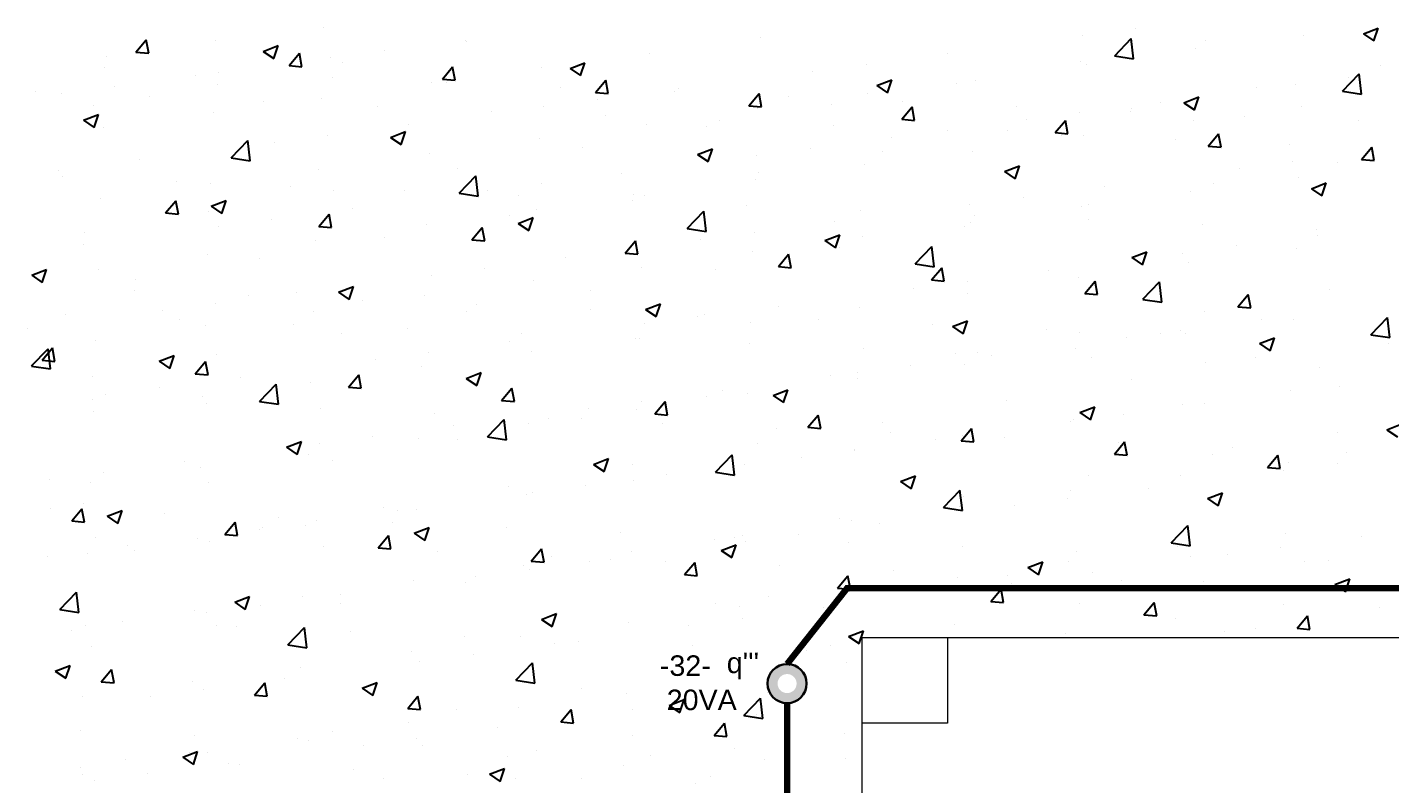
# Model space of a CAD drawing. Header units: millimetres. Extents: x 6597 to 20911, y -10306 to -132.
# Drawn here: x 9972 to 10610, y -5651 to -5297 of the extents above; entities that cross this region are included whole.
import ezdxf

# ---------------------------------------------------------------- set-up
doc = ezdxf.new("R2010")
doc.units = ezdxf.units.MM
doc.header["$LTSCALE"] = 25
doc.header["$MEASUREMENT"] = 0
doc.linetypes.add('DASHDOT2', pattern=[12.7, 6.35, -3.175, 0, -3.175])
doc.linetypes.add('Dashed', pattern=[0.75, 0.5, -0.25])
doc.layers.add('CIRCUITOS', color=7, linetype='Continuous')
doc.layers.add('MAAI - VEGETAÇÃO', color=106, linetype='Continuous')
for name, color, linetype, lineweight in [('EL-Condutos', 5, 'Continuous', 30), ('MAAI - ALVENARIA', 7, 'Continuous', 0), ('P-SIMBOL', 1, 'Continuous', 30)]:
    doc.layers.add(name, color=color, linetype=linetype, lineweight=lineweight)
doc.styles.add('Arial', font='arial.ttf')

msp = doc.modelspace()

# ---------------------------------------------------------------- hatches: boundary and pattern name
at = {"layer": 'P-SIMBOL'}
h = msp.add_hatch(color=256, dxfattribs=at)
h.dxf.hatch_style = 1
h.paths.add_polyline_path([(10318.53, -5603.91, 1), (10336.82, -5603.91, 1)])
h.paths.add_polyline_path([(10332.14, -5603.91, -1), (10323.22, -5603.91, -1)], flags=16)

# ---------------------------------------------------------------- linework, layer by layer
at = {"layer": 'CIRCUITOS', "linetype": 'DASHDOT2'}
msp.add_line((10313.84, -5589.34), (10313.84, -5589.34), dxfattribs=at)
at = {"layer": 'EL-Condutos', "linetype": 'Dashed', "const_width": 3}
for points in [[(10396.46, -5559.29), (11115.07, -5559.29), (11126.24, -5530)], [(10396.46, -5559.29), (10355.77, -5559.29), (10327.68, -5594.76)], [(10327.68, -5613.05), (10327.68, -5903.03)]]:
    msp.add_lwpolyline(points, dxfattribs=at)
at = {"layer": 'MAAI - ALVENARIA'}
for p, q in [((10362.86, -5936.66), (10362.86, -5582.38)), ((10362.86, -5582.38), (11149.36, -5582.38)), ((10362.86, -5582.38), (10402.86, -5582.38)), ((10362.86, -5622.38), (10362.86, -5582.38)), ((10402.86, -5582.38), (10402.86, -5622.38)), ((10402.86, -5622.38), (10362.86, -5622.38))]:
    msp.add_line(p, q, dxfattribs=at)
at = {"layer": 'MAAI - VEGETAÇÃO', "linetype": 'Continuous', "transparency": 33554559}
for p, q in [((10110.68, -5296.78), (10110.68, -5296.78)), ((10490.89, -5297.4), (10490.89, -5297.4)), ((10597.49, -5299.81), (10604.49, -5297.12)), ((10602.46, -5303.16), (10604.49, -5297.12)), ((10022.8, -5308.44), (10027.62, -5302.7)), ((10028.78, -5308.97), (10027.62, -5302.7)), ((10060.16, -5303.18), (10060.16, -5303.18)), ((10176.89, -5302.76), (10176.89, -5302.76)), ((10177.65, -5303.34), (10177.65, -5303.34)), ((10315.19, -5301.63), (10315.19, -5301.63)), ((10465.86, -5300.7), (10465.86, -5300.7)), ((10481.06, -5310.13), (10488.85, -5302.01)), ((10489.95, -5311.51), (10488.84, -5302.02)), ((10523.43, -5302.94), (10523.43, -5302.94)), ((10569.62, -5300.54), (10569.62, -5300.54)), ((10597.49, -5299.81), (10602.46, -5303.16)), ((10008.82, -5310.22), (10008.82, -5310.22)), ((10022.8, -5308.44), (10028.78, -5308.97)), ((10082.33, -5308.04), (10089.33, -5305.35)), ((10082.33, -5308.04), (10087.3, -5311.39)), ((10087.3, -5311.39), (10089.33, -5305.35)), ((10094.53, -5314.72), (10099.35, -5308.97)), ((10100.51, -5315.24), (10099.35, -5308.97)), ((10113.98, -5311.04), (10113.98, -5311.04)), ((10139.01, -5307.75), (10139.01, -5307.75)), ((10263.25, -5309.13), (10263.25, -5309.13)), ((10402.71, -5309.01), (10402.71, -5309.01)), ((10481.05, -5310.13), (10489.95, -5311.51)), ((10519.11, -5306.94), (10519.11, -5306.94)), ((10008.15, -5315.78), (10008.15, -5315.78)), ((10094.53, -5314.72), (10100.51, -5315.24)), ((10119.33, -5313.35), (10119.33, -5313.35)), ((10166.26, -5320.99), (10171.08, -5315.25)), ((10172.23, -5321.52), (10171.08, -5315.25)), ((10212.74, -5315.53), (10212.74, -5315.53)), ((10226.04, -5316.04), (10233.04, -5313.36)), ((10226.04, -5316.04), (10231.02, -5319.4)), ((10231.02, -5319.4), (10233.04, -5313.36)), ((10339.8, -5317.29), (10339.8, -5317.29)), ((10364.83, -5314), (10364.83, -5314)), ((10465.11, -5312.96), (10465.11, -5312.96)), ((10467.77, -5313.98), (10467.77, -5313.98)), ((10605.71, -5314.89), (10605.71, -5314.89)), ((10012.95, -5324.34), (10012.95, -5324.34)), ((10050.83, -5319.36), (10050.83, -5319.36)), ((10061.01, -5323.36), (10061.01, -5323.36)), ((10061.53, -5318.04), (10061.53, -5318.04)), ((10114.91, -5320.29), (10114.91, -5320.29)), ((10161.4, -5322.57), (10161.4, -5322.57)), ((10166.26, -5320.99), (10172.23, -5321.52)), ((10168.29, -5322.55), (10168.29, -5322.55)), ((10237.98, -5327.27), (10242.8, -5321.52)), ((10243.96, -5327.79), (10242.8, -5321.52)), ((10369.75, -5324.05), (10376.76, -5321.37)), ((10369.75, -5324.05), (10374.73, -5327.41)), ((10374.73, -5327.41), (10376.76, -5321.37)), ((10406.8, -5322.97), (10406.8, -5322.97)), ((10415.83, -5321.48), (10415.83, -5321.48)), ((10565.62, -5323.54), (10565.62, -5323.54)), ((10587.78, -5326.68), (10595.57, -5318.56)), ((10590.65, -5320.24), (10590.65, -5320.24)), ((10596.67, -5328.06), (10595.57, -5318.57)), ((9975.85, -5326.96), (9975.85, -5326.96)), ((9987.92, -5327.64), (9987.92, -5327.64)), ((10029.23, -5329.22), (10029.23, -5329.22)), ((10109.46, -5330.07), (10109.46, -5330.07)), ((10221.68, -5324.81), (10221.68, -5324.81)), ((10237.98, -5327.27), (10243.96, -5327.79)), ((10238.77, -5330.59), (10238.77, -5330.59)), ((10275.06, -5327.06), (10275.06, -5327.06)), ((10276.64, -5325.61), (10276.64, -5325.61)), ((10309.71, -5333.54), (10314.53, -5327.8)), ((10315.68, -5334.07), (10314.53, -5327.8)), ((10328.44, -5329.32), (10328.44, -5329.32)), ((10365.32, -5327.88), (10365.32, -5327.88)), ((10513.47, -5332.06), (10520.47, -5329.37)), ((10518.44, -5335.42), (10520.47, -5329.37)), ((10547.39, -5324.9), (10547.39, -5324.9)), ((10587.78, -5326.69), (10596.67, -5328.06)), ((10002.69, -5333.37), (10002.69, -5333.37)), ((10058.95, -5336.47), (10058.95, -5336.47)), ((10082.61, -5331.47), (10082.61, -5331.47)), ((10136, -5333.73), (10136, -5333.73)), ((10189.38, -5335.98), (10189.38, -5335.98)), ((10213.74, -5333.89), (10213.74, -5333.89)), ((10309.71, -5333.54), (10315.68, -5334.07)), ((10313.97, -5334.92), (10313.97, -5334.92)), ((10348.48, -5332.98), (10348.48, -5332.98)), ((10381.43, -5339.82), (10386.25, -5334.07)), ((10381.82, -5331.57), (10381.82, -5331.57)), ((10387.41, -5340.34), (10386.25, -5334.07)), ((10435.2, -5333.83), (10435.2, -5333.83)), ((10464.59, -5336.84), (10464.59, -5336.84)), ((10488.59, -5336.08), (10488.59, -5336.08)), ((10489.08, -5334.91), (10489.08, -5334.91)), ((10502.46, -5331.85), (10502.46, -5331.85)), ((10513.47, -5332.06), (10518.44, -5335.42)), ((10568.41, -5333.83), (10568.41, -5333.83)), ((9998.31, -5340.29), (10005.31, -5337.6)), ((9998.31, -5340.29), (10003.28, -5343.64)), ((10003.28, -5343.64), (10005.31, -5337.6)), ((10007.6, -5343.51), (10007.6, -5343.51)), ((10150.58, -5342.2), (10150.58, -5342.2)), ((10242.76, -5338.24), (10242.76, -5338.24)), ((10262.04, -5342.42), (10262.04, -5342.42)), ((10290.16, -5342.99), (10290.16, -5342.99)), ((10296.14, -5340.49), (10296.14, -5340.49)), ((10349.52, -5342.75), (10349.52, -5342.75)), ((10381.43, -5339.82), (10387.41, -5340.34)), ((10439.55, -5340.14), (10439.55, -5340.14)), ((10453.16, -5346.09), (10457.98, -5340.35)), ((10459.14, -5346.62), (10457.98, -5340.35)), ((10517.9, -5340.23), (10517.9, -5340.23)), ((10541.97, -5338.34), (10541.97, -5338.34)), ((10595.35, -5340.59), (10595.35, -5340.59)), ((10067.42, -5357.88), (10075.21, -5349.76)), ((10076.31, -5359.27), (10075.2, -5349.77)), ((10112.71, -5347.19), (10112.71, -5347.19)), ((10142.02, -5348.3), (10149.02, -5345.61)), ((10142.02, -5348.3), (10146.99, -5351.65)), ((10146.99, -5351.65), (10149.02, -5345.61)), ((10211.53, -5348.82), (10211.53, -5348.82)), ((10376.4, -5348.45), (10376.4, -5348.45)), ((10402.91, -5345), (10402.91, -5345)), ((10430.76, -5344.92), (10430.76, -5344.92)), ((10453.16, -5346.09), (10459.14, -5346.62)), ((10456.29, -5347.26), (10456.29, -5347.26)), ((10466.55, -5347.27), (10466.55, -5347.27)), ((10509.67, -5349.52), (10509.67, -5349.52)), ((10524.89, -5352.37), (10529.71, -5346.62)), ((10530.86, -5352.89), (10529.71, -5346.62)), ((10087.67, -5350.48), (10087.67, -5350.48)), ((10160.18, -5355.86), (10160.18, -5355.86)), ((10231.84, -5353), (10231.84, -5353)), ((10285.73, -5356.31), (10292.73, -5353.62)), ((10290.71, -5359.66), (10292.73, -5353.62)), ((10338.53, -5353.44), (10338.53, -5353.44)), ((10372.44, -5354.93), (10372.44, -5354.93)), ((10414.61, -5354.77), (10414.61, -5354.77)), ((10524.89, -5352.37), (10530.86, -5352.89)), ((10563.05, -5351.77), (10563.05, -5351.77)), ((10596.61, -5358.64), (10601.43, -5352.9)), ((10602.59, -5359.17), (10601.43, -5352.9)), ((10602.22, -5354.7), (10602.22, -5354.7)), ((10024.52, -5358.8), (10024.52, -5358.8)), ((10067.41, -5357.89), (10076.31, -5359.27)), ((10285.73, -5356.31), (10290.71, -5359.66)), ((10313.49, -5356.73), (10313.49, -5356.73)), ((10364.1, -5361.17), (10364.1, -5361.17)), ((10429.45, -5364.32), (10436.45, -5361.63)), ((10434.42, -5367.67), (10436.45, -5361.63)), ((10564.34, -5359.69), (10564.34, -5359.69)), ((10585.59, -5359.9), (10585.59, -5359.9)), ((10596.61, -5358.64), (10602.59, -5359.17)), ((9986.65, -5363.79), (9986.65, -5363.79)), ((9988.25, -5366.61), (9988.25, -5366.61)), ((10041.63, -5368.87), (10041.63, -5368.87)), ((10108.24, -5363.36), (10108.24, -5363.36)), ((10173.52, -5363.01), (10173.52, -5363.01)), ((10174.15, -5374.43), (10181.93, -5366.32)), ((10183.03, -5375.82), (10181.93, -5366.32)), ((10250.34, -5365.05), (10250.34, -5365.05)), ((10312.76, -5368.21), (10312.76, -5368.21)), ((10314.12, -5364.94), (10314.12, -5364.94)), ((10429.45, -5364.32), (10434.42, -5367.67)), ((10539.31, -5362.98), (10539.31, -5362.98)), ((10567.19, -5367.12), (10567.19, -5367.12)), ((10057.73, -5369.76), (10057.73, -5369.76)), ((10095.02, -5371.13), (10095.02, -5371.13)), ((10115.2, -5373.02), (10115.2, -5373.02)), ((10148.4, -5373.38), (10148.4, -5373.38)), ((10174.14, -5374.44), (10183.03, -5375.82)), ((10187.43, -5373.33), (10187.43, -5373.33)), ((10212.46, -5370.03), (10212.46, -5370.03)), ((10255.8, -5374.95), (10255.8, -5374.95)), ((10476.15, -5371.3), (10476.15, -5371.3)), ((10516.68, -5373.52), (10516.68, -5373.52)), ((10527.27, -5369.91), (10527.27, -5369.91)), ((10573.16, -5372.32), (10580.16, -5369.64)), ((10573.16, -5372.32), (10578.13, -5375.68)), ((10578.13, -5375.68), (10580.16, -5369.64)), ((10006.39, -5376.8), (10006.39, -5376.8)), ((10036.68, -5383.66), (10041.5, -5377.92)), ((10042.66, -5384.18), (10041.5, -5377.92)), ((10058, -5380.55), (10065, -5377.86)), ((10058, -5380.55), (10062.97, -5383.91)), ((10062.97, -5383.91), (10065, -5377.86)), ((10124.27, -5381.64), (10124.27, -5381.64)), ((10201.78, -5375.64), (10201.78, -5375.64)), ((10255.16, -5377.89), (10255.16, -5377.89)), ((10260.82, -5375.71), (10260.82, -5375.71)), ((10308.54, -5380.15), (10308.54, -5380.15)), ((10413.25, -5379.58), (10413.25, -5379.58)), ((10438.28, -5376.28), (10438.28, -5376.28)), ((10465.34, -5380.56), (10465.34, -5380.56)), ((10468.95, -5379.92), (10468.95, -5379.92)), ((10036.68, -5383.66), (10042.66, -5384.18)), ((10056.88, -5383.03), (10056.88, -5383.03)), ((10086.4, -5386.63), (10086.4, -5386.63)), ((10108.4, -5389.94), (10113.23, -5384.19)), ((10114.38, -5390.46), (10113.23, -5384.19)), ((10197.48, -5384.96), (10197.48, -5384.96)), ((10201.71, -5388.56), (10208.71, -5385.87)), ((10206.68, -5391.92), (10208.71, -5385.87)), ((10210.31, -5382.11), (10210.31, -5382.11)), ((10280.87, -5390.99), (10288.66, -5382.87)), ((10289.76, -5392.37), (10288.65, -5382.88)), ((10350.09, -5387.89), (10350.09, -5387.89)), ((10361.93, -5382.4), (10361.93, -5382.4)), ((10413.4, -5388.06), (10413.4, -5388.06)), ((10415.31, -5384.66), (10415.31, -5384.66)), ((10468.69, -5386.91), (10468.69, -5386.91)), ((9998.57, -5393.04), (9998.57, -5393.04)), ((10061.37, -5389.93), (10061.37, -5389.93)), ((10108.4, -5389.94), (10114.38, -5390.46)), ((10158.97, -5389.15), (10158.97, -5389.15)), ((10180.13, -5396.21), (10184.95, -5390.47)), ((10186.11, -5396.74), (10184.95, -5390.47)), ((10201.71, -5388.56), (10206.68, -5391.92)), ((10280.86, -5390.99), (10289.76, -5392.37)), ((10312.22, -5392.88), (10312.22, -5392.88)), ((10345.42, -5396.57), (10352.42, -5393.88)), ((10350.4, -5399.92), (10352.42, -5393.88)), ((10362.89, -5394.46), (10362.89, -5394.46)), ((10410.63, -5389.93), (10410.63, -5389.93)), ((10522.07, -5389.17), (10522.07, -5389.17)), ((10575.46, -5391.43), (10575.46, -5391.43)), ((10575.91, -5394.14), (10575.91, -5394.14)), ((9998.21, -5398.24), (9998.21, -5398.24)), ((10107.03, -5396.65), (10107.03, -5396.65)), ((10139.16, -5394.97), (10139.16, -5394.97)), ((10180.13, -5396.21), (10186.11, -5396.73)), ((10251.86, -5402.49), (10256.68, -5396.74)), ((10257.83, -5403.01), (10256.68, -5396.74)), ((10287.18, -5396.17), (10287.18, -5396.17)), ((10345.42, -5396.57), (10350.4, -5399.92)), ((10352.31, -5399.94), (10352.31, -5399.94)), ((10387.59, -5407.54), (10395.38, -5399.42)), ((10396.48, -5408.92), (10395.38, -5399.43)), ((10538.04, -5399.13), (10538.04, -5399.13)), ((10565.97, -5400.4), (10565.97, -5400.4)), ((10056.52, -5403.05), (10056.52, -5403.05)), ((10080.85, -5404.99), (10080.85, -5404.99)), ((10224.03, -5404.49), (10224.03, -5404.49)), ((10251.86, -5402.49), (10257.83, -5403.01)), ((10311.54, -5401.5), (10311.54, -5401.5)), ((10323.58, -5408.76), (10328.4, -5403.02)), ((10329.56, -5409.29), (10328.4, -5403.02)), ((10489.14, -5404.58), (10496.14, -5401.89)), ((10489.14, -5404.58), (10494.11, -5407.93)), ((10494.11, -5407.93), (10496.14, -5401.89)), ((10513, -5402.42), (10513, -5402.42)), ((10515.46, -5406.81), (10515.46, -5406.81)), ((9973.97, -5412.8), (9980.98, -5410.12)), ((9973.97, -5412.8), (9978.95, -5416.16)), ((9978.95, -5416.16), (9980.98, -5410.12)), ((10005.17, -5410.09), (10005.17, -5410.09)), ((10161.12, -5412.77), (10161.12, -5412.77)), ((10186.16, -5409.47), (10186.16, -5409.47)), ((10259.6, -5409), (10259.6, -5409)), ((10293.99, -5409.95), (10293.99, -5409.95)), ((10323.58, -5408.76), (10329.56, -5409.29)), ((10387.59, -5407.54), (10396.48, -5408.92)), ((10395.31, -5415.04), (10400.13, -5409.29)), ((10401.29, -5415.56), (10400.13, -5409.29)), ((10449.85, -5410.74), (10449.85, -5410.74)), ((10022.16, -5419.97), (10022.16, -5419.97)), ((10022.53, -5415), (10022.53, -5415)), ((10117.69, -5420.81), (10124.69, -5418.13)), ((10122.66, -5424.17), (10124.69, -5418.13)), ((10209.09, -5415.4), (10209.09, -5415.4)), ((10235.67, -5419.96), (10235.67, -5419.96)), ((10386.94, -5419.02), (10386.94, -5419.02)), ((10395.31, -5415.04), (10401.29, -5415.56)), ((10411.97, -5415.72), (10411.97, -5415.72)), ((10464.12, -5413.85), (10464.12, -5413.85)), ((10467.03, -5421.31), (10471.86, -5415.57)), ((10473.01, -5421.84), (10471.86, -5415.57)), ((10494.32, -5424.09), (10502.11, -5415.97)), ((10503.2, -5425.48), (10502.1, -5415.98)), ((10581.46, -5419.56), (10581.46, -5419.56)), ((10060.09, -5426.07), (10060.09, -5426.07)), ((10075.54, -5422.23), (10075.54, -5422.23)), ((10097.97, -5421.09), (10097.97, -5421.09)), ((10117.69, -5420.81), (10122.66, -5424.17)), ((10128.92, -5424.48), (10128.92, -5424.48)), ((10157.75, -5422.44), (10157.75, -5422.44)), ((10261.4, -5428.82), (10268.4, -5426.13)), ((10266.37, -5432.18), (10268.4, -5426.13)), ((10412.18, -5421.35), (10412.18, -5421.35)), ((10467.03, -5421.31), (10473.01, -5421.84)), ((10494.31, -5424.1), (10503.2, -5425.48)), ((10538.76, -5427.59), (10543.58, -5421.84)), ((10544.74, -5428.11), (10543.58, -5421.84)), ((9989.86, -5431.15), (9989.86, -5431.15)), ((10035.06, -5429.37), (10035.06, -5429.37)), ((10105.81, -5429.94), (10105.81, -5429.94)), ((10177.35, -5429.97), (10177.35, -5429.97)), ((10182.31, -5426.74), (10182.31, -5426.74)), ((10235.69, -5428.99), (10235.69, -5428.99)), ((10261.4, -5428.82), (10266.37, -5432.18)), ((10285.91, -5432.32), (10285.91, -5432.32)), ((10289.07, -5431.25), (10289.07, -5431.25)), ((10323.78, -5427.33), (10323.78, -5427.33)), ((10361.67, -5427.75), (10361.67, -5427.75)), ((10523.14, -5429.57), (10523.14, -5429.57)), ((10538.76, -5427.59), (10544.74, -5428.11)), ((10601.04, -5440.64), (10608.83, -5432.52)), ((10609.93, -5442.03), (10608.82, -5432.53)), ((9971.91, -5437.68), (9971.91, -5437.68)), ((10043.24, -5433.4), (10043.24, -5433.4)), ((10055.3, -5436.34), (10055.3, -5436.34)), ((10096.63, -5435.66), (10096.63, -5435.66)), ((10150.01, -5437.91), (10150.01, -5437.91)), ((10260.88, -5435.62), (10260.88, -5435.62)), ((10310.33, -5434.79), (10310.33, -5434.79)), ((10342.45, -5433.5), (10342.45, -5433.5)), ((10395.84, -5435.76), (10395.84, -5435.76)), ((10405.11, -5436.83), (10412.12, -5434.14)), ((10405.11, -5436.83), (10410.09, -5440.19)), ((10410.09, -5440.19), (10412.12, -5434.14)), ((10449.22, -5438.01), (10449.22, -5438.01)), ((10511.73, -5438.57), (10511.73, -5438.57)), ((10549.6, -5433.58), (10549.6, -5433.58)), ((10564.76, -5433.69), (10564.76, -5433.69)), ((10003.96, -5443.38), (10003.96, -5443.38)), ((10119.04, -5439.98), (10119.04, -5439.98)), ((10197.72, -5443.93), (10197.72, -5443.93)), ((10203.39, -5440.17), (10203.39, -5440.17)), ((10256.77, -5442.42), (10256.77, -5442.42)), ((10258.39, -5442.29), (10258.39, -5442.29)), ((10310.16, -5444.68), (10310.16, -5444.68)), ((10464.82, -5439.58), (10464.82, -5439.58)), ((10486.7, -5441.86), (10486.7, -5441.86)), ((10502.6, -5440.27), (10502.6, -5440.27)), ((10514.25, -5440.1), (10514.25, -5440.1)), ((10548.83, -5444.84), (10555.83, -5442.15)), ((10548.83, -5444.84), (10553.8, -5448.19)), ((10553.8, -5448.19), (10555.83, -5442.15)), ((10555.98, -5442.52), (10555.98, -5442.52)), ((10601.03, -5440.65), (10609.93, -5442.03)), ((10605.42, -5441.52), (10605.42, -5441.52)), ((10609.36, -5444.78), (10609.36, -5444.78)), ((9973.95, -5455.29), (9981.74, -5447.18)), ((9978.83, -5452.61), (9983.65, -5446.86)), ((9982.84, -5456.68), (9981.74, -5447.18)), ((9984.8, -5453.13), (9983.65, -5446.86)), ((10033.67, -5453.07), (10040.67, -5450.38)), ((10038.64, -5456.42), (10040.67, -5450.38)), ((10060.72, -5449.99), (10060.72, -5449.99)), ((10159.85, -5448.92), (10159.85, -5448.92)), ((10207.88, -5448.69), (10207.88, -5448.69)), ((10363.54, -5446.94), (10363.54, -5446.94)), ((10406.5, -5449.59), (10406.5, -5449.59)), ((10416.92, -5449.19), (10416.92, -5449.19)), ((10423.54, -5450.18), (10423.54, -5450.18)), ((10462.9, -5447.14), (10462.9, -5447.14)), ((10470.3, -5451.45), (10470.3, -5451.45)), ((10547.1, -5451.53), (10547.1, -5451.53)), ((9973.95, -5455.3), (9982.84, -5456.68)), ((9978.83, -5452.61), (9984.8, -5453.13)), ((10033.67, -5453.07), (10038.64, -5456.42)), ((10050.55, -5458.88), (10055.37, -5453.14)), ((10056.53, -5459.4), (10055.37, -5453.14)), ((10134.82, -5452.21), (10134.82, -5452.21)), ((10156.53, -5455.73), (10156.53, -5455.73)), ((10177.38, -5461.07), (10184.38, -5458.39)), ((10182.35, -5464.43), (10184.38, -5458.39)), ((10385.67, -5455.16), (10385.67, -5455.16)), ((10410.97, -5454.63), (10410.97, -5454.63)), ((10523.68, -5453.7), (10523.68, -5453.7)), ((10577.07, -5455.96), (10577.07, -5455.96)), ((10002.4, -5460), (10002.4, -5460)), ((10050.55, -5458.88), (10056.53, -5459.4)), ((10071.66, -5460.53), (10071.66, -5460.53)), ((10080.68, -5471.85), (10088.47, -5463.73)), ((10089.57, -5473.23), (10088.46, -5463.74)), ((10104.6, -5463.23), (10104.6, -5463.23)), ((10122.28, -5465.16), (10127.1, -5459.41)), ((10128.26, -5465.68), (10127.1, -5459.41)), ((10177.38, -5461.07), (10182.35, -5464.43)), ((10348.18, -5459.61), (10348.18, -5459.61)), ((10360.45, -5461.04), (10360.45, -5461.04)), ((10360.63, -5458.46), (10360.63, -5458.46)), ((10488.78, -5461.54), (10488.78, -5461.54)), ((10586.45, -5464.71), (10586.45, -5464.71)), ((10002.26, -5470.8), (10002.26, -5470.8)), ((10008.75, -5468.81), (10008.75, -5468.81)), ((10033.79, -5465.51), (10033.79, -5465.51)), ((10054.08, -5469.63), (10054.08, -5469.63)), ((10122.28, -5465.16), (10128.26, -5465.68)), ((10194.01, -5471.43), (10198.83, -5465.69)), ((10199.98, -5471.95), (10198.83, -5465.69)), ((10289.86, -5469.62), (10289.86, -5469.62)), ((10297.48, -5466.77), (10297.48, -5466.77)), ((10309.11, -5468.08), (10309.11, -5468.08)), ((10321.09, -5469.08), (10328.09, -5466.4)), ((10321.09, -5469.08), (10326.07, -5472.44)), ((10326.07, -5472.44), (10328.09, -5466.4)), ((10563.54, -5466.98), (10563.54, -5466.98)), ((10002.74, -5476.67), (10002.74, -5476.67)), ((10055.65, -5473.06), (10055.65, -5473.06)), ((10080.67, -5471.85), (10089.57, -5473.23)), ((10109.03, -5475.31), (10109.03, -5475.31)), ((10162.41, -5477.57), (10162.41, -5477.57)), ((10194.01, -5471.43), (10199.98, -5471.95)), ((10234.57, -5475.06), (10234.57, -5475.06)), ((10257.17, -5475.58), (10257.17, -5475.58)), ((10259.6, -5471.76), (10259.6, -5471.76)), ((10265.73, -5477.71), (10270.55, -5471.96)), ((10271.71, -5478.23), (10270.55, -5471.96)), ((10430.46, -5471.55), (10430.46, -5471.55)), ((10464.8, -5477.09), (10471.81, -5474.4)), ((10464.8, -5477.09), (10469.78, -5480.45)), ((10469.78, -5480.45), (10471.81, -5474.4)), ((10513.03, -5473.39), (10513.03, -5473.39)), ((10523.3, -5473.02), (10523.3, -5473.02)), ((10171.42, -5483.37), (10171.42, -5483.37)), ((10187.4, -5488.4), (10195.19, -5480.28)), ((10196.29, -5489.78), (10195.18, -5480.29)), ((10206.66, -5481.98), (10206.66, -5481.98)), ((10215.79, -5479.82), (10215.79, -5479.82)), ((10231.54, -5479.63), (10231.54, -5479.63)), ((10265.73, -5477.71), (10271.71, -5478.23)), ((10269.18, -5482.08), (10269.18, -5482.08)), ((10337.46, -5483.98), (10342.28, -5478.24)), ((10343.43, -5484.5), (10342.28, -5478.24)), ((10372.14, -5481.56), (10372.14, -5481.56)), ((10460.39, -5481.3), (10460.39, -5481.3)), ((10461.69, -5480.43), (10461.69, -5480.43)), ((10485.42, -5478.01), (10485.42, -5478.01)), ((10608.52, -5485.1), (10615.52, -5482.41)), ((10133.54, -5488.36), (10133.54, -5488.36)), ((10155.32, -5489.02), (10155.32, -5489.02)), ((10173.23, -5489.64), (10173.23, -5489.64)), ((10187.4, -5488.4), (10196.29, -5489.78)), ((10322.56, -5484.33), (10322.56, -5484.33)), ((10337.46, -5483.98), (10343.43, -5484.5)), ((10375.94, -5486.59), (10375.94, -5486.59)), ((10397.23, -5489.62), (10397.23, -5489.62)), ((10409.18, -5490.26), (10414, -5484.51)), ((10409.18, -5490.26), (10415.16, -5490.78)), ((10409.75, -5487.92), (10409.75, -5487.92)), ((10415.16, -5490.78), (10414, -5484.51)), ((10429.32, -5488.84), (10429.32, -5488.84)), ((10585.29, -5486.53), (10585.29, -5486.53)), ((10608.52, -5485.1), (10613.49, -5488.46)), ((10093.36, -5493.33), (10100.36, -5490.64)), ((10093.36, -5493.33), (10098.33, -5496.68)), ((10098.33, -5496.68), (10100.36, -5490.64)), ((10103.38, -5496.52), (10103.38, -5496.52)), ((10108.51, -5491.65), (10108.51, -5491.65)), ((10313.82, -5491.57), (10313.82, -5491.57)), ((10359.24, -5494.33), (10359.24, -5494.33)), ((10359.36, -5494.61), (10359.36, -5494.61)), ((10480.91, -5496.53), (10485.73, -5490.79)), ((10480.91, -5496.53), (10486.89, -5497.05)), ((10482.71, -5491.1), (10482.71, -5491.1)), ((10486.89, -5497.06), (10485.73, -5490.79)), ((10526.97, -5496.54), (10526.97, -5496.54)), ((10536.09, -5493.36), (10536.09, -5493.36)), ((10589.47, -5495.61), (10589.47, -5495.61)), ((10045.35, -5499.97), (10045.35, -5499.97)), ((10052.87, -5502.92), (10052.87, -5502.92)), ((10114.91, -5499.65), (10114.91, -5499.65)), ((10237.07, -5501.34), (10244.07, -5498.65)), ((10237.07, -5501.34), (10242.04, -5504.69)), ((10242.04, -5504.69), (10244.07, -5498.65)), ((10255.51, -5501.58), (10255.51, -5501.58)), ((10294.13, -5504.95), (10301.92, -5496.83)), ((10303.01, -5506.34), (10301.91, -5496.84)), ((10307.89, -5501.37), (10307.89, -5501.37)), ((10334.33, -5497.9), (10334.33, -5497.9)), ((10552.64, -5502.81), (10557.46, -5497.06)), ((10552.64, -5502.81), (10558.61, -5503.33)), ((10558.61, -5503.33), (10557.46, -5497.06)), ((10562.33, -5500.27), (10562.33, -5500.27)), ((10585.18, -5500.85), (10585.18, -5500.85)), ((9982.45, -5508.25), (9982.45, -5508.25)), ((10007.48, -5504.95), (10007.48, -5504.95)), ((10255.96, -5508.86), (10255.96, -5508.86)), ((10271.17, -5506.22), (10271.17, -5506.22)), ((10294.12, -5504.96), (10303.01, -5506.34)), ((10380.78, -5509.35), (10387.78, -5506.66)), ((10380.78, -5509.35), (10385.76, -5512.7)), ((10385.76, -5512.7), (10387.78, -5506.66)), ((10468.65, -5506.55), (10468.65, -5506.55)), ((10511.82, -5506.67), (10511.82, -5506.67)), ((10560.14, -5504.15), (10560.14, -5504.15)), ((10001.52, -5509.96), (10001.52, -5509.96)), ((10056.59, -5509.66), (10056.59, -5509.66)), ((10197.19, -5511.59), (10197.19, -5511.59)), ((10205.45, -5515.27), (10205.45, -5515.27)), ((10208.26, -5514.5), (10208.26, -5514.5)), ((10233.3, -5511.2), (10233.3, -5511.2)), ((10400.85, -5521.5), (10408.64, -5513.38)), ((10409.74, -5522.89), (10408.63, -5513.39)), ((10460.47, -5513.72), (10460.47, -5513.72)), ((10496.99, -5512.46), (10496.99, -5512.46)), ((10524.49, -5517.35), (10531.5, -5514.67)), ((10529.47, -5520.71), (10531.5, -5514.67)), ((9982.79, -5521.9), (9982.79, -5521.9)), ((9992.7, -5527.82), (9997.52, -5522.08)), ((9998.68, -5528.35), (9997.52, -5522.08)), ((9998.27, -5519.67), (9998.27, -5519.67)), ((10138.87, -5521.6), (10138.87, -5521.6)), ((10400.84, -5521.51), (10409.74, -5522.89)), ((10408.53, -5521.21), (10408.53, -5521.21)), ((10410.33, -5516.56), (10410.33, -5516.56)), ((10434.08, -5520.75), (10434.08, -5520.75)), ((10459.12, -5517.45), (10459.12, -5517.45)), ((10524.49, -5517.35), (10529.47, -5520.71)), ((9992.7, -5527.82), (9998.68, -5528.35)), ((10009.33, -5525.58), (10016.34, -5522.89)), ((10009.33, -5525.58), (10014.31, -5528.94)), ((10014.31, -5528.94), (10016.34, -5522.89)), ((10036.17, -5524.16), (10036.17, -5524.16)), ((10064.43, -5534.1), (10069.25, -5528.35)), ((10070.41, -5534.62), (10069.25, -5528.36)), ((10089.56, -5526.41), (10089.56, -5526.41)), ((10107.24, -5527.8), (10107.24, -5527.8)), ((10145.11, -5522.81), (10145.11, -5522.81)), ((10154.1, -5522.31), (10154.1, -5522.31)), ((10352.02, -5526.57), (10352.02, -5526.57)), ((10358.02, -5527.62), (10358.02, -5527.62)), ((10064.43, -5534.1), (10070.41, -5534.62)), ((10080.55, -5531.61), (10080.55, -5531.61)), ((10082.2, -5531.09), (10082.2, -5531.09)), ((10102.16, -5529.81), (10102.16, -5529.81)), ((10136.15, -5540.38), (10140.98, -5534.63)), ((10142.13, -5540.9), (10140.98, -5534.63)), ((10142.94, -5528.67), (10142.94, -5528.67)), ((10153.05, -5533.59), (10160.05, -5530.9)), ((10153.05, -5533.59), (10158.02, -5536.95)), ((10158.02, -5536.95), (10160.05, -5530.9)), ((10196.32, -5530.92), (10196.32, -5530.92)), ((10249.7, -5533.18), (10249.7, -5533.18)), ((10306.68, -5534.66), (10306.68, -5534.66)), ((10333.05, -5534.05), (10333.05, -5534.05)), ((10370.93, -5529.06), (10370.93, -5529.06)), ((10507.58, -5538.05), (10515.36, -5529.94)), ((10516.46, -5539.44), (10515.36, -5529.94)), ((10561.11, -5533.56), (10561.11, -5533.56)), ((10003.88, -5535.33), (10003.88, -5535.33)), ((10019.05, -5539.41), (10019.05, -5539.41)), ((10051.65, -5536.21), (10051.65, -5536.21)), ((10057.26, -5537.59), (10057.26, -5537.59)), ((10110.64, -5539.84), (10110.64, -5539.84)), ((10136.15, -5540.38), (10142.13, -5540.9)), ((10207.88, -5546.65), (10212.7, -5540.91)), ((10213.86, -5547.17), (10212.7, -5540.91)), ((10293.7, -5536.58), (10293.7, -5536.58)), ((10296.76, -5541.6), (10303.76, -5538.91)), ((10301.73, -5544.95), (10303.76, -5538.91)), ((10303.08, -5535.43), (10303.08, -5535.43)), ((10308.02, -5537.34), (10308.02, -5537.34)), ((10356.47, -5537.69), (10356.47, -5537.69)), ((10409.85, -5539.94), (10409.85, -5539.94)), ((10507.57, -5538.06), (10516.46, -5539.44)), ((10510.6, -5539.96), (10510.6, -5539.96)), ((10558.87, -5540.3), (10558.87, -5540.3)), ((10596.74, -5535.31), (10596.74, -5535.31)), ((9981.17, -5544.39), (9981.17, -5544.39)), ((10000.31, -5543.25), (10000.31, -5543.25)), ((10022.23, -5541.63), (10022.23, -5541.63)), ((10164.02, -5542.1), (10164.02, -5542.1)), ((10207.88, -5546.65), (10213.86, -5547.17)), ((10217.41, -5544.35), (10217.41, -5544.35)), ((10235.38, -5546.59), (10235.38, -5546.59)), ((10244.86, -5545.66), (10244.86, -5545.66)), ((10254.74, -5542.15), (10254.74, -5542.15)), ((10270.79, -5546.61), (10270.79, -5546.61)), ((10279.61, -5552.93), (10284.43, -5547.18)), ((10285.58, -5553.45), (10284.43, -5547.18)), ((10296.76, -5541.6), (10301.73, -5544.95)), ((10440.47, -5549.61), (10447.47, -5546.92)), ((10445.45, -5552.96), (10447.47, -5546.92)), ((10459.26, -5547.01), (10459.26, -5547.01)), ((10463.23, -5542.2), (10463.23, -5542.2)), ((10516.61, -5544.45), (10516.61, -5544.45)), ((10533.84, -5543.59), (10533.84, -5543.59)), ((10570, -5546.71), (10570, -5546.71)), ((10581.16, -5546.19), (10581.16, -5546.19)), ((10181.96, -5553.94), (10181.96, -5553.94)), ((10204.23, -5548.56), (10204.23, -5548.56)), ((10206.99, -5550.64), (10206.99, -5550.64)), ((10279.61, -5552.93), (10285.58, -5553.45)), ((10324.17, -5548.87), (10324.17, -5548.87)), ((10351.33, -5559.2), (10356.15, -5553.46)), ((10357.31, -5559.72), (10356.15, -5553.46)), ((10377.55, -5551.12), (10377.55, -5551.12)), ((10430.93, -5553.38), (10430.93, -5553.38)), ((10440.47, -5549.61), (10445.45, -5552.96)), ((10470.68, -5551.91), (10470.68, -5551.91)), ((10152.89, -5555.6), (10152.89, -5555.6)), ((10177.06, -5556.6), (10177.06, -5556.6)), ((10351.33, -5559.2), (10357.31, -5559.72)), ((10407.32, -5554.5), (10407.32, -5554.5)), ((10407.77, -5560.19), (10407.77, -5560.19)), ((10423.06, -5565.48), (10427.88, -5559.73)), ((10429.04, -5566), (10427.88, -5559.73)), ((10432.81, -5556.89), (10432.81, -5556.89)), ((10484.32, -5555.63), (10484.32, -5555.63)), ((10522.84, -5556.2), (10522.84, -5556.2)), ((10537.7, -5557.89), (10537.7, -5557.89)), ((10584.19, -5557.62), (10591.19, -5554.93)), ((10584.19, -5557.62), (10589.16, -5560.97)), ((10589.16, -5560.97), (10591.19, -5554.93)), ((10591.08, -5560.14), (10591.08, -5560.14)), ((9987.21, -5569.26), (9995, -5561.14)), ((9996.1, -5570.64), (9994.99, -5561.15)), ((10069.02, -5565.84), (10076.03, -5563.16)), ((10069.02, -5565.84), (10074, -5569.2)), ((10074, -5569.2), (10076.03, -5563.16)), ((10100.95, -5563.09), (10100.95, -5563.09)), ((10118.74, -5566.61), (10118.74, -5566.61)), ((10118.8, -5562.25), (10118.8, -5562.25)), ((10293.95, -5566.52), (10293.95, -5566.52)), ((10318.99, -5563.23), (10318.99, -5563.23)), ((10356.81, -5560.9), (10356.81, -5560.9)), ((10423.06, -5565.48), (10429.04, -5566)), ((10464.52, -5566.21), (10464.52, -5566.21)), ((10494.78, -5571.75), (10499.61, -5566.01)), ((10500.76, -5572.27), (10499.61, -5566.01)), ((10559.89, -5566.85), (10559.89, -5566.85)), ((9987.21, -5569.26), (9996.1, -5570.64)), ((10050.44, -5569.5), (10050.44, -5569.5)), ((10055.89, -5570.54), (10055.89, -5570.54)), ((10080.93, -5567.24), (10080.93, -5567.24)), ((10212.74, -5573.85), (10219.74, -5571.16)), ((10217.71, -5577.21), (10219.74, -5571.16)), ((10305.46, -5567.95), (10305.46, -5567.95)), ((10344.62, -5568.5), (10344.62, -5568.5)), ((10494.78, -5571.75), (10500.76, -5572.27)), ((10509.38, -5573.25), (10509.38, -5573.25)), ((10566.51, -5578.03), (10571.33, -5572.28)), ((10572.49, -5578.55), (10571.33, -5572.28)), ((10605.12, -5568.15), (10605.12, -5568.15)), ((9992.74, -5578.85), (9992.74, -5578.85)), ((9999.09, -5576.54), (9999.09, -5576.54)), ((10016.28, -5574.99), (10016.28, -5574.99)), ((10060.42, -5576.62), (10060.42, -5576.62)), ((10069.66, -5577.24), (10069.66, -5577.24)), ((10093.94, -5585.81), (10101.73, -5577.69)), ((10102.82, -5587.2), (10101.72, -5577.7)), ((10123.04, -5579.5), (10123.04, -5579.5)), ((10212.74, -5573.85), (10217.71, -5577.21)), ((10253.52, -5575.44), (10253.52, -5575.44)), ((10281.71, -5576.78), (10281.71, -5576.78)), ((10306.75, -5573.49), (10306.75, -5573.49)), ((10356.45, -5581.86), (10363.45, -5579.17)), ((10361.42, -5585.22), (10363.45, -5579.17)), ((10406.21, -5576.22), (10406.21, -5576.22)), ((10546.8, -5578.16), (10546.8, -5578.16)), ((10566.51, -5578.03), (10572.49, -5578.55)), ((10570.44, -5574.75), (10570.44, -5574.75)), ((10093.93, -5585.82), (10102.82, -5587.2)), ((10176.43, -5581.75), (10176.43, -5581.75)), ((10203.01, -5581.85), (10203.01, -5581.85)), ((10218.56, -5585.1), (10218.56, -5585.1)), ((10229.81, -5584.01), (10229.81, -5584.01)), ((10356.45, -5581.86), (10361.42, -5585.22)), ((10458.04, -5580.29), (10458.04, -5580.29)), ((10532.56, -5579.74), (10532.56, -5579.74)), ((10002.1, -5586.63), (10002.1, -5586.63)), ((10151.67, -5588.89), (10151.67, -5588.89)), ((10180.68, -5590.08), (10180.68, -5590.08)), ((10283.19, -5586.26), (10283.19, -5586.26)), ((10336.57, -5588.52), (10336.57, -5588.52)), ((10347.89, -5586.23), (10347.89, -5586.23)), ((9985, -5598.1), (9992, -5595.41)), ((9985, -5598.1), (9989.98, -5601.45)), ((9989.98, -5601.45), (9992, -5595.41)), ((10006.58, -5603.04), (10011.4, -5597.3)), ((10012.55, -5603.57), (10011.4, -5597.3)), ((10099.73, -5596.38), (10099.73, -5596.38)), ((10155.65, -5593.38), (10155.65, -5593.38)), ((10200.66, -5602.36), (10208.45, -5594.24)), ((10209.55, -5603.75), (10208.44, -5594.25)), ((10289.57, -5596.24), (10289.57, -5596.24)), ((10355.59, -5594.19), (10355.59, -5594.19)), ((10006.58, -5603.04), (10012.55, -5603.57)), ((10049.22, -5602.79), (10049.22, -5602.79)), ((10078.3, -5609.32), (10083.12, -5603.57)), ((10084.28, -5609.84), (10083.12, -5603.57)), ((10092.49, -5601.69), (10092.49, -5601.69)), ((10128.72, -5606.1), (10135.72, -5603.42)), ((10133.69, -5609.46), (10135.72, -5603.42)), ((10200.65, -5602.37), (10209.55, -5603.75)), ((10304.25, -5601.24), (10304.25, -5601.24)), ((9997.88, -5609.83), (9997.88, -5609.83)), ((10029.59, -5609.98), (10029.59, -5609.98)), ((10054.62, -5606.68), (10054.62, -5606.68)), ((10078.3, -5609.32), (10084.28, -5609.84)), ((10128.72, -5606.1), (10133.69, -5609.46)), ((10150.03, -5615.59), (10154.85, -5609.85)), ((10156.01, -5616.12), (10154.85, -5609.85)), ((10231.25, -5606.26), (10231.25, -5606.26)), ((10252.31, -5608.73), (10252.31, -5608.73)), ((10272.43, -5614.11), (10279.43, -5611.43)), ((10277.4, -5617.47), (10279.43, -5611.43)), ((10307.39, -5618.91), (10315.17, -5610.8)), ((10316.27, -5620.3), (10315.17, -5610.8)), ((10318.31, -5607.94), (10318.31, -5607.94)), ((10150.03, -5615.59), (10156.01, -5616.12)), ((10172.93, -5616.27), (10172.93, -5616.27)), ((10201.8, -5615.13), (10201.8, -5615.13)), ((10221.76, -5621.87), (10226.58, -5616.12)), ((10227.73, -5622.39), (10226.58, -5616.12)), ((10255.41, -5616.22), (10255.41, -5616.22)), ((10272.43, -5614.11), (10277.4, -5617.47)), ((10280.44, -5612.93), (10280.44, -5612.93)), ((10150.45, -5622.18), (10150.45, -5622.18)), ((10221.76, -5621.87), (10227.73, -5622.39)), ((10293.48, -5628.14), (10298.3, -5622.4)), ((10299.46, -5628.67), (10298.3, -5622.4)), ((10307.38, -5618.92), (10316.27, -5620.3)), ((10313.53, -5618.2), (10313.53, -5618.2)), ((9996.8, -5626.09), (9996.8, -5626.09)), ((10050.19, -5628.34), (10050.19, -5628.34)), ((10098.52, -5629.67), (10098.52, -5629.67)), ((10103.57, -5630.6), (10103.57, -5630.6)), ((10114.61, -5626.28), (10114.61, -5626.28)), ((10154.38, -5629.53), (10154.38, -5629.53)), ((10192.25, -5624.54), (10192.25, -5624.54)), ((10255.21, -5628.21), (10255.21, -5628.21)), ((10293.48, -5628.14), (10299.46, -5628.67)), ((10354.37, -5627.48), (10354.37, -5627.48)), ((10044.69, -5638.36), (10051.69, -5635.67)), ((10048, -5636.08), (10048, -5636.08)), ((10049.67, -5641.71), (10051.69, -5635.67)), ((10056.29, -5636.29), (10056.29, -5636.29)), ((10129.34, -5632.82), (10129.34, -5632.82)), ((10156.95, -5632.85), (10156.95, -5632.85)), ((10210.33, -5635.11), (10210.33, -5635.11)), ((10303.03, -5634.52), (10303.03, -5634.52)), ((9996.66, -5643.12), (9996.66, -5643.12)), ((10017.89, -5639.52), (10017.89, -5639.52)), ((10044.69, -5638.36), (10049.67, -5641.71)), ((10066.19, -5641.14), (10066.19, -5641.14)), ((10071.27, -5641.77), (10071.27, -5641.77)), ((10196.89, -5638.22), (10196.89, -5638.22)), ((10251.09, -5642.02), (10251.09, -5642.02)), ((10263.72, -5637.36), (10263.72, -5637.36)), ((10317.1, -5639.62), (10317.1, -5639.62)), ((10355.16, -5639.07), (10355.16, -5639.07)), ((9997.98, -5646.3), (9997.98, -5646.3)), ((10003.28, -5649.42), (10003.28, -5649.42)), ((10028.31, -5646.12), (10028.31, -5646.12)), ((10124.65, -5644.03), (10124.65, -5644.03)), ((10138.57, -5648.23), (10138.57, -5648.23)), ((10178.04, -5646.28), (10178.04, -5646.28)), ((10188.41, -5646.37), (10195.41, -5643.68)), ((10188.41, -5646.37), (10193.38, -5649.72)), ((10193.38, -5649.72), (10195.41, -5643.68)), ((10200.58, -5648.42), (10200.58, -5648.42)), ((10231.42, -5648.54), (10231.42, -5648.54)), ((10292.01, -5647.38), (10292.01, -5647.38)), ((10284.8, -5650.8), (10284.8, -5650.8))]:
    msp.add_line(p, q, dxfattribs=at)
at = {"layer": 'P-SIMBOL'}
msp.add_circle((10327.68, -5603.91), 9.14, dxfattribs=at)
msp.add_circle((10327.68, -5603.91), 9.14, dxfattribs=at)

# ---------------------------------------------------------------- texts
at = {"layer": 'CIRCUITOS', "linetype": 'DASHDOT2', "style": 'Arial'}
for s, p in [('-32-', (10268.11, -5600.31)), ("q'''", (10299.42, -5598.99)), ('20VA', (10271.31, -5616.33))]:
    msp.add_text(s, height=9.6, dxfattribs=at).set_placement(p)

doc.saveas('drawing.dxf')
